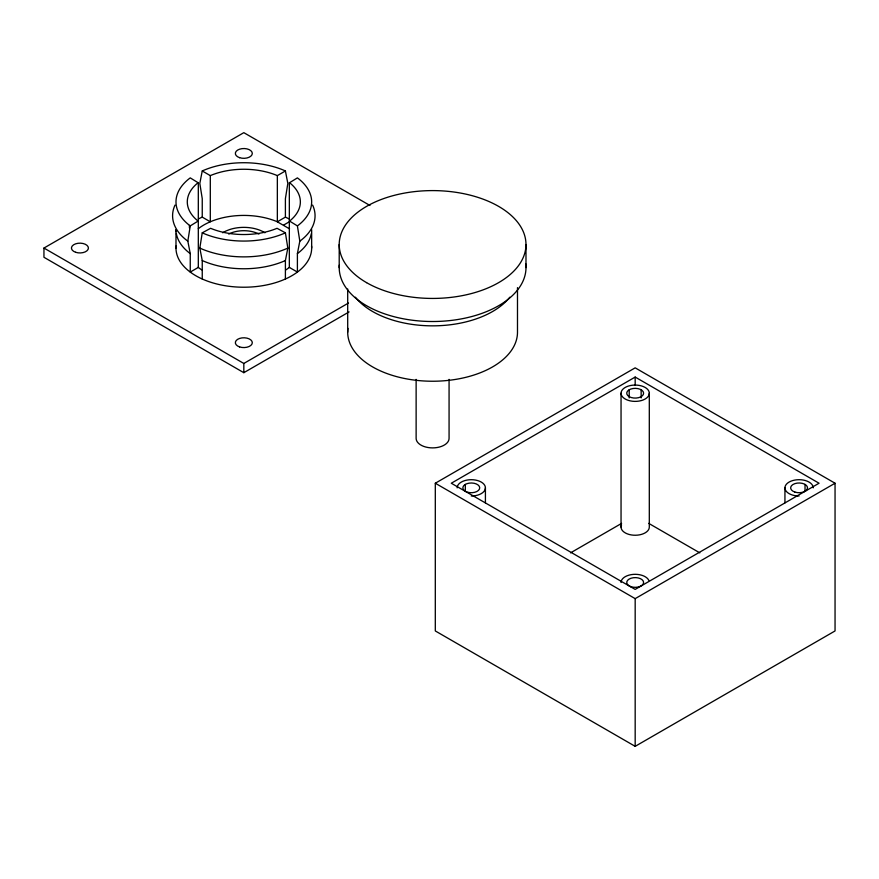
<?xml version="1.0" encoding="UTF-8"?>
<svg xmlns="http://www.w3.org/2000/svg" width="879" height="879" viewBox="0 0 879 879"><rect width="100%" height="100%" fill="white"/><g stroke="black" fill="none" stroke-linecap="round" stroke-linejoin="round"><path stroke-width="1.32" d="M198.313 182.546L198.313 267.414L190.249 272.061L190.249 253.602L187.831 241.154L190.249 225.903L198.083 221.079A56.531 32.644 0 0 1 198.083 182.711L190.249 177.888L188.941 178.876A67.837 39.17 0 0 0 188.941 224.914L190.249 225.903M202.247 278.984L202.247 260.525L199.819 248.076L202.247 232.825L210.597 228.298A56.531 32.644 0 0 0 277.05 228.298L285.4 232.825L287.829 248.076L285.4 260.525L285.4 278.984M202.247 170.965L199.819 183.414L202.247 198.665L202.247 217.124L210.301 221.783L210.301 175.624L202.247 170.965L203.95 170.207A67.837 39.17 0 0 1 283.697 170.207L285.4 170.965L287.829 183.414L285.4 198.665L285.4 217.124L277.346 221.783L277.346 175.624L285.4 170.965M289.334 182.546L289.334 267.414L297.399 272.061L297.399 253.602L299.816 241.154L297.399 225.903L289.565 221.079A56.531 32.644 0 0 0 289.565 182.711L297.399 177.888L298.706 178.876A67.837 39.17 0 0 1 298.706 224.914L297.399 225.903M198.313 228.705L199.885 227.518A56.531 32.644 0 0 1 208.246 222.695L210.597 221.651A56.531 32.644 0 0 1 277.05 221.651L289.565 228.87M299.816 241.154L301.453 239.923A71.232 41.126 0 0 0 312.627 205.104M297.399 253.602L298.706 252.614A67.837 39.17 0 0 0 311.287 233.682M289.565 267.238L287.763 268.6A56.531 32.644 0 0 1 285.84 269.897M349.084 311.913L243.824 372.685L43.95 257.283L43.95 248.054L243.824 132.663L369.96 205.477M283.796 224.98L289.51 221.684M43.95 248.054L243.824 363.456L348.513 303.013M435.303 483.23L635.176 367.84L835.05 483.23L835.05 630.946L635.176 746.337L435.303 630.946L435.303 483.23L635.176 598.632L835.05 483.23M635.176 377.069L451.29 483.23L635.176 589.402L819.063 483.23L635.176 377.069L635.176 385.299M570.548 552.858L621.618 523.379M210.301 175.624L210.597 175.492A56.531 32.644 0 0 1 277.05 175.492L277.346 175.624M202.247 217.124L201.126 217.618A67.837 39.17 0 0 0 198.434 218.948M285.4 232.825L283.697 233.583A67.837 39.17 0 0 1 203.95 233.583L202.247 232.825M287.829 248.076L285.697 249.021A71.232 41.126 0 0 1 201.95 249.021L199.819 248.076M285.4 260.525L283.697 261.283A67.837 39.17 0 0 1 203.95 261.283L202.247 260.525M285.4 217.124L289.213 218.948M648.735 523.379L699.805 552.858M187.831 241.154L186.194 239.923A71.232 41.126 0 0 1 175.02 205.104M190.249 253.602L188.941 252.614A67.837 39.17 0 0 1 176.36 233.682M198.083 267.238L199.885 268.6A56.531 32.644 0 0 0 201.807 269.897M805.032 484.406L805.032 491.196M813.207 487.845A14.13 8.164 0 0 0 799.077 479.692A14.13 8.164 0 0 0 784.936 487.845L784.936 502.876M649.306 393.221A14.13 8.164 0 0 1 628.111 400.297A14.13 8.164 0 0 1 628.111 386.156A14.13 8.164 0 0 1 649.306 393.221L649.306 527.081A14.13 8.164 0 0 1 633.33 535.179A14.13 8.164 0 0 1 621.53 524.972M641.143 389.782L641.143 397.934M635.176 598.632L635.176 746.337M629.21 389.782L629.21 397.934M621.046 393.221L621.046 527.081M525.983 244.516L525.983 267.601M517.489 287.631L517.489 332.218A84.9 49.015 0 0 1 429.271 381.2A84.9 49.015 0 0 1 347.963 328.383M457.146 487.845A14.13 8.164 0 0 1 471.276 479.692A14.13 8.164 0 0 1 485.417 487.845L485.417 502.876M465.321 484.406L465.321 491.196M449.07 379.376L449.07 438.379A16.47 9.515 0 0 1 432.6 447.894A16.47 9.515 0 0 1 416.13 438.379L416.13 379.376M347.699 288.982L347.699 332.218M339.206 244.516L339.206 267.601M311.66 229.595L311.66 248.054M243.824 363.456L243.824 372.685M189.435 225.431L189.435 227.947M175.987 248.054L175.987 229.595A67.837 39.17 0 0 0 176.075 231.638M222.728 232.781A28.381 16.382 0 0 1 225.958 231.012L229.639 229.562A28.381 16.382 0 0 1 264.92 232.781M311.573 246.01A67.837 39.17 0 0 1 298.706 271.084L296.542 272.71A67.837 39.17 0 0 1 286.521 278.5L283.697 279.742A67.837 39.17 0 0 1 203.95 279.742L201.126 278.5A67.837 39.17 0 0 1 191.106 272.71L188.941 271.084A67.837 39.17 0 0 1 176.075 246.01M228.705 234.045A22.601 13.053 0 0 1 230.54 233.188L231.518 232.803A22.601 13.053 0 0 1 258.942 234.045M509.809 297.201A84.9 49.015 0 0 1 432.6 325.845A84.9 49.015 0 0 1 355.38 297.201M525.752 263.766A93.383 53.916 0 0 1 433.71 321.505A93.383 53.916 0 0 1 339.316 265.051M799.077 496.009A14.13 8.164 0 0 1 784.936 487.845M621.046 582.469A14.13 8.164 0 0 1 633.33 574.383A14.13 8.164 0 0 1 648.823 580.36M485.417 487.845A14.13 8.164 0 0 1 471.276 496.009M75.682 252.295A8.482 4.9 0 0 0 88.405 248.054A8.482 4.9 0 0 0 75.682 243.813A8.482 4.9 0 0 0 75.682 252.295M239.582 157.671A8.482 4.9 0 0 0 252.306 153.429A8.482 4.9 0 0 0 239.582 149.188A8.482 4.9 0 0 0 239.582 157.671M239.582 346.919A8.482 4.9 0 0 0 252.306 342.678A8.482 4.9 0 0 0 239.582 338.437A8.482 4.9 0 0 0 239.582 346.919M366.565 282.642A93.383 53.916 0 0 0 522.796 258.47A93.383 53.916 0 0 0 408.427 192.435A93.383 53.916 0 0 0 366.565 282.642M629.21 396.671A8.427 4.867 0 0 0 643.318 394.484A8.427 4.867 0 0 0 632.99 388.518A8.427 4.867 0 0 0 629.21 396.671M794.858 492.064A8.427 4.867 0 0 0 807.504 487.845A8.427 4.867 0 0 0 794.858 483.637A8.427 4.867 0 0 0 794.858 492.064M630.957 586.689A8.427 4.867 0 0 0 643.604 582.469A8.427 4.867 0 0 0 630.957 578.261A8.427 4.867 0 0 0 630.957 586.689M465.321 491.295A8.427 4.867 0 0 0 479.429 489.109A8.427 4.867 0 0 0 469.1 483.153A8.427 4.867 0 0 0 465.321 491.295"/></g></svg>
